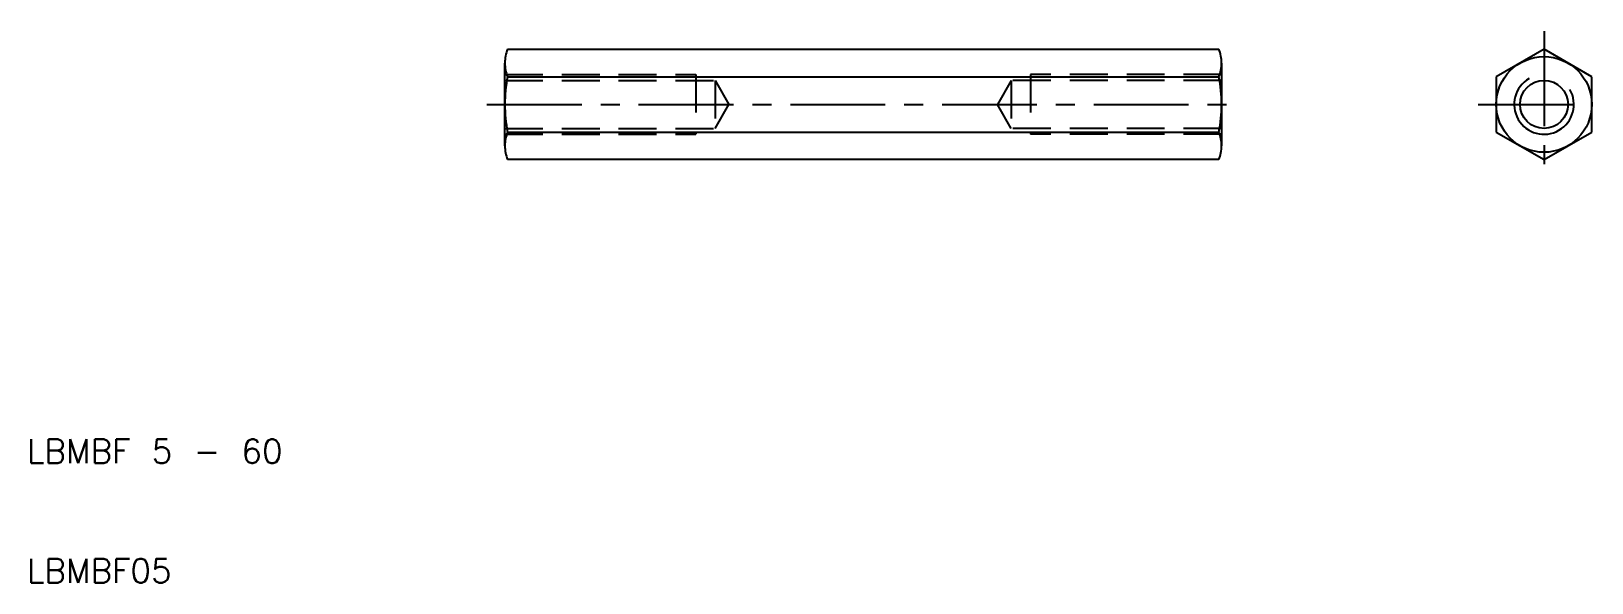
# Model space of a CAD drawing. Extents: x 10 to 141, y 10 to 56.
import ezdxf

# ---------------------------------------------------------------- set-up
doc = ezdxf.new("R2010")
doc.units = 0
doc.header["$LTSCALE"] = 0.25
doc.linetypes.add('CENTER', pattern=[50.8, 31.75, -6.35, 6.35, -6.35])
doc.linetypes.add('DASHED', pattern=[19.05, 12.7, -6.35])
doc.layers.get('0').update_dxf_attribs({"linetype": 'CONTINUOUS'})
doc.layers.add('CENTER', color=1, linetype='CENTER')
doc.styles.get("Standard").update_dxf_attribs({"font": 'txt.shx', "bigfont": 'extfont.shx'})

msp = doc.modelspace()

# ---------------------------------------------------------------- linework, layer by layer
for p, q in [((50.22, 54.62), (109.78, 54.62)), ((137, 54.62), (133, 52.31)), ((141, 52.31), (137, 54.62)), ((50, 50), (50, 53.46)), ((50.22, 52.31), (109.78, 52.31)), ((110, 53.46), (110, 46.54)), ((133, 52.31), (133, 47.69)), ((141, 47.69), (141, 52.31)), ((50, 47.99), (50, 50)), ((50, 46.54), (50, 47.99)), ((50.22, 47.69), (109.78, 47.69)), ((133, 47.69), (137, 45.38)), ((137, 45.38), (141, 47.69)), ((109.78, 45.38), (50.22, 45.38))]:
    msp.add_line(p, q)
at = {"color": 3, "linetype": 'DASHED'}
for p, q in [((50, 52.5), (66, 52.5)), ((66, 52.5), (66, 47.5)), ((110, 52.5), (94, 52.5)), ((94, 52.5), (94, 47.5)), ((50, 52.01), (67.6, 52.01)), ((67.6, 52.01), (67.6, 47.99)), ((67.6, 52.01), (68.76, 50)), ((92.4, 52.01), (91.24, 50)), ((110, 52.01), (92.4, 52.01)), ((92.4, 52.01), (92.4, 47.99)), ((67.6, 47.99), (68.76, 50)), ((92.4, 47.99), (91.24, 50)), ((50, 47.99), (67.6, 47.99)), ((50, 47.5), (66, 47.5)), ((110, 47.99), (92.4, 47.99)), ((110, 47.5), (94, 47.5))]:
    msp.add_line(p, q, dxfattribs=at)
for radius in [4, 2.01]:
    msp.add_circle((137, 50), radius)
for centre, radius, start, end in [((53.08, 53.46), 3.08, 158.0126, 180), ((106.92, 53.46), 3.08, 0, 21.9874), ((53.08, 53.46), 3.08, 180, 201.9874), ((62, 50), 12, 168.9042, 191.0958), ((106.92, 53.46), 3.08, 338.0126, 0), ((98, 50), 12, 348.9042, 11.0958), ((53.08, 46.54), 3.08, 158.0126, 180), ((106.92, 46.54), 3.08, 0, 21.9874), ((53.08, 46.54), 3.08, 180, 201.9874), ((106.92, 46.54), 3.08, 338.0126, 0)]:
    msp.add_arc(centre, radius, start, end)
at = {"color": 3}
msp.add_arc((137, 50), 2.5, 120, 30, dxfattribs=at)
at = {"layer": 'CENTER', "color": 1, "linetype": 'CENTER'}
for p, q in [((137, 56.12), (137, 43.88)), ((48.5, 50), (111.5, 50)), ((131.5, 50), (141, 50))]:
    msp.add_line(p, q, dxfattribs=at)

# ---------------------------------------------------------------- texts
for s, p in [('LBMBF 5 - 60', (10, 20)), ('LBMBF05', (10, 10))]:
    msp.add_text(s, height=2).set_placement(p)

doc.saveas('drawing.dxf')
